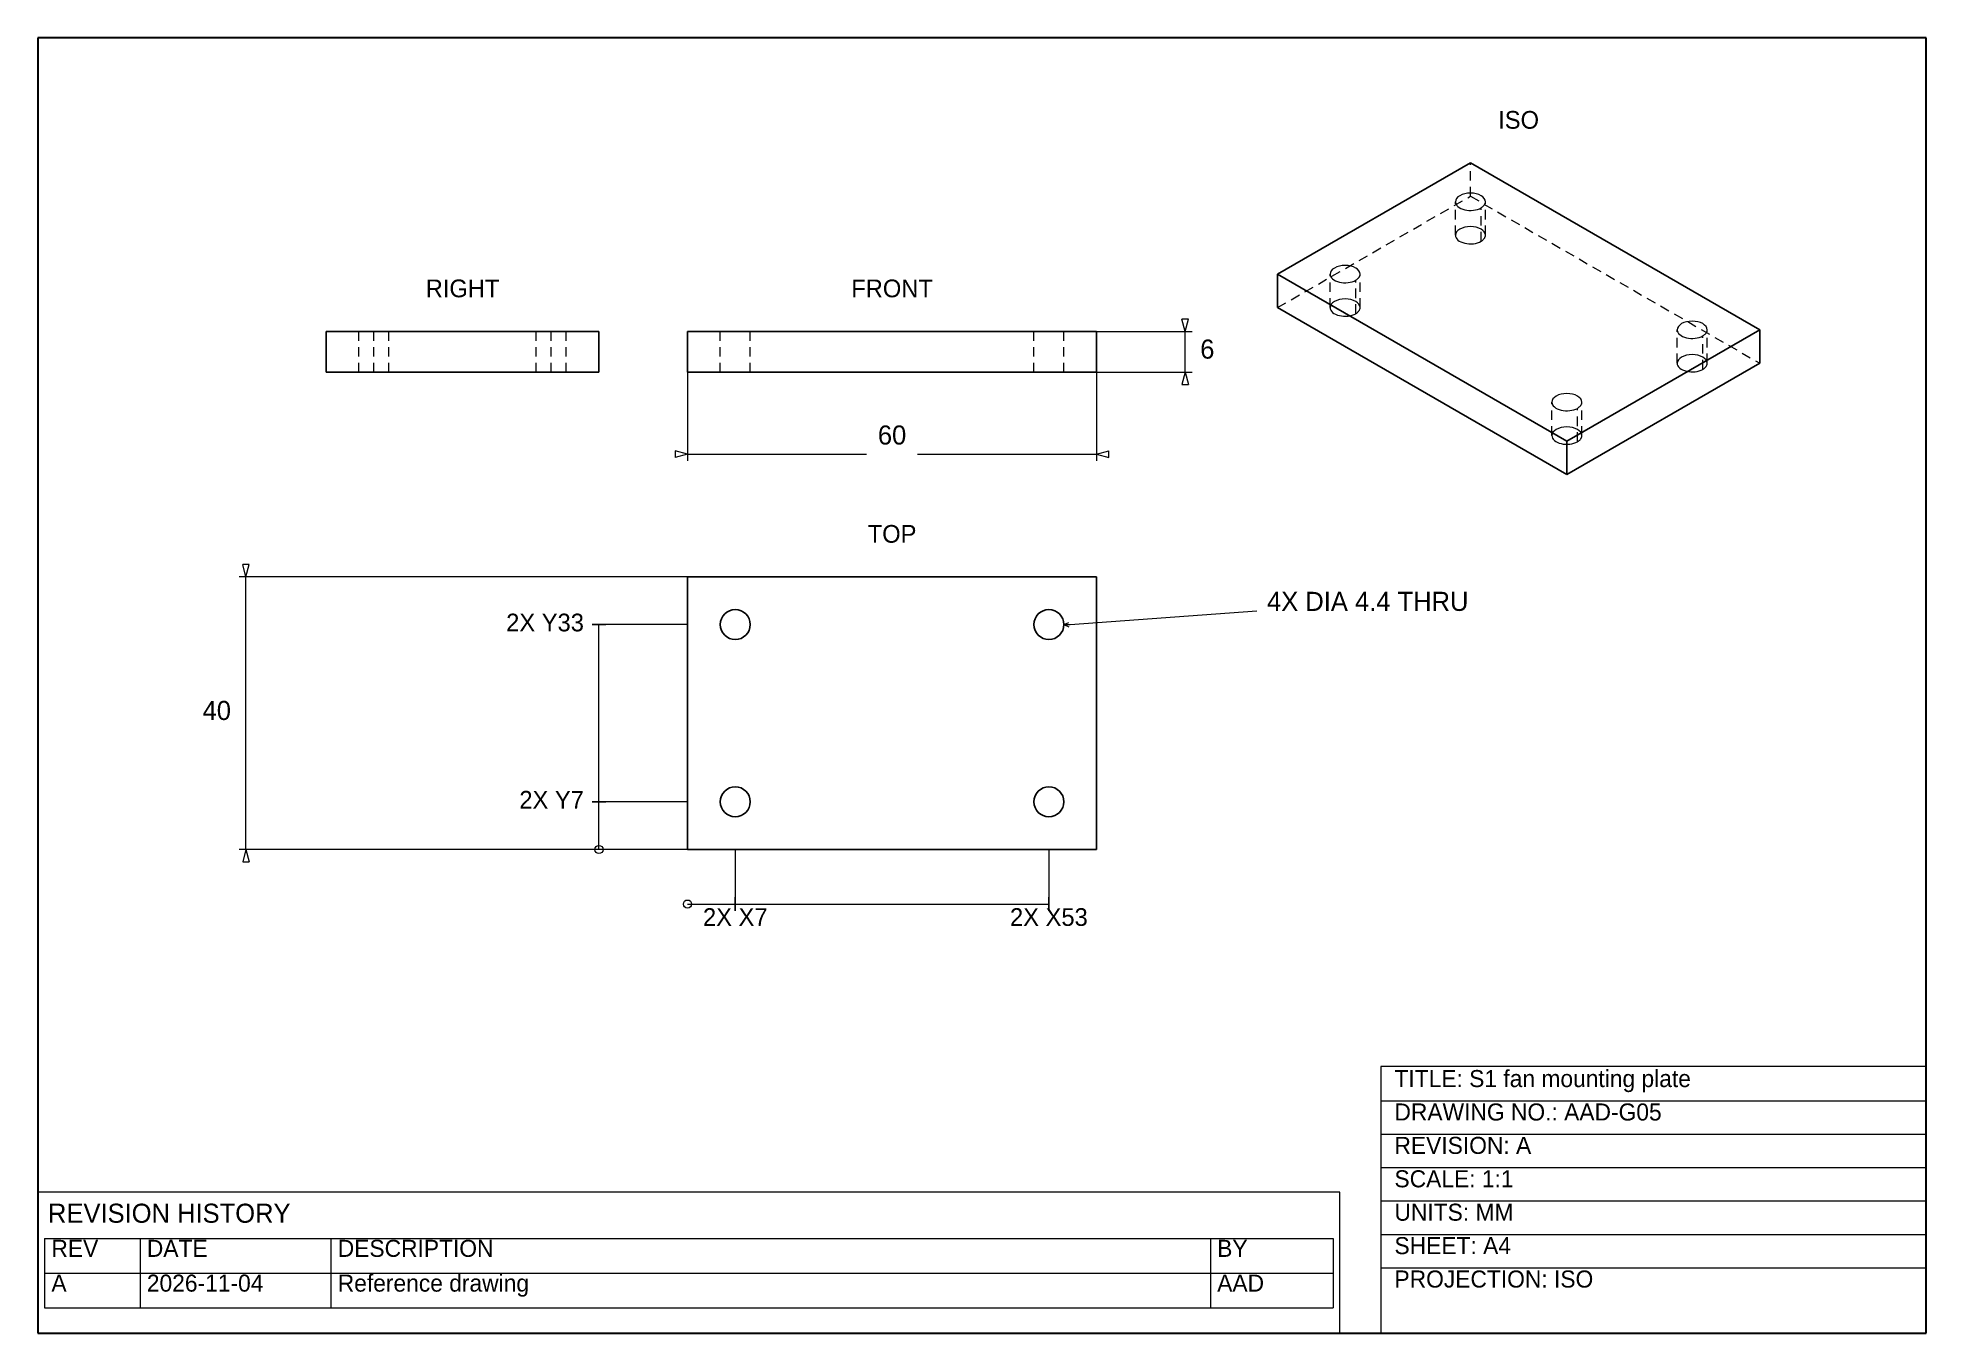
# Model space of a CAD drawing. Header units: millimetres. Extents: x 10 to 287, y 10 to 200.
import ezdxf
from ezdxf.enums import TextEntityAlignment as Align

# ---------------------------------------------------------------- set-up
doc = ezdxf.new("R2010")
doc.units = ezdxf.units.MM
doc.linetypes.add('HIDDEN', pattern=[2.3, 1.4, -0.9])
for name, color, linetype, lineweight in [('ANNOTATION', 7, 'Continuous', 18), ('BORDER', 7, 'Continuous', 18), ('DIMENSIONS', 7, 'Continuous', 18), ('HIDDEN', 8, 'Continuous', 18), ('SCHEDULE', 7, 'Continuous', 18), ('TITLE', 7, 'Continuous', 18), ('VISIBLE', 7, 'Continuous', 18)]:
    doc.layers.add(name, color=color, linetype=linetype, lineweight=lineweight)

msp = doc.modelspace()

# ---------------------------------------------------------------- linework, layer by layer
at = {"layer": 'BORDER', "lineweight": 30}
for p, q in [((287, 200), (10, 200)), ((10, 200), (10, 10)), ((287, 10), (287, 200)), ((10, 10), (287, 10))]:
    msp.add_line(p, q, dxfattribs=at)
at = {"layer": 'DIMENSIONS', "lineweight": 18}
for p, q in [((178.31, 156.94), (177.83, 158.74)), ((178.31, 156.94), (178.79, 158.74)), ((178.31, 150.94), (178.31, 156.94)), ((178.31, 150.94), (177.83, 149.14)), ((178.31, 150.94), (178.79, 149.14)), ((105.31, 138.94), (103.51, 139.42)), ((105.31, 138.94), (103.51, 138.46)), ((105.31, 138.94), (131.55, 138.94)), ((139.06, 138.94), (165.31, 138.94)), ((165.31, 138.94), (167.11, 139.42)), ((165.31, 138.94), (167.11, 138.46)), ((40.54, 120.94), (40.06, 122.74)), ((40.54, 120.94), (41.02, 122.74)), ((40.54, 80.94), (40.54, 120.94)), ((91.31, 113.94), (93.31, 113.94)), ((92.31, 80.94), (92.31, 113.94)), ((91.31, 87.94), (93.31, 87.94)), ((40.54, 80.94), (40.06, 79.14)), ((40.54, 80.94), (41.02, 79.14)), ((105.31, 72.94), (158.31, 72.94)), ((112.31, 71.94), (112.31, 73.94)), ((158.31, 71.94), (158.31, 73.94))]:
    msp.add_line(p, q, dxfattribs=at)
at = {"layer": 'DIMENSIONS', "lineweight": 13}
for p, q in [((178.79, 158.74), (177.83, 158.74)), ((165.31, 156.94), (179.31, 156.94)), ((105.31, 150.94), (105.31, 137.94)), ((165.31, 150.94), (165.31, 137.94)), ((165.31, 150.94), (179.31, 150.94)), ((177.83, 149.14), (178.79, 149.14)), ((103.51, 139.42), (103.51, 138.46)), ((167.11, 138.46), (167.11, 139.42)), ((41.02, 122.74), (40.06, 122.74)), ((105.31, 120.94), (39.54, 120.94)), ((105.31, 113.94), (91.31, 113.94)), ((160.51, 113.94), (161.23, 114.26)), ((160.51, 113.94), (161.42, 113.94)), ((160.51, 113.94), (161.23, 113.62)), ((161.42, 113.94), (188.81, 115.94)), ((105.31, 87.94), (91.31, 87.94)), ((105.31, 80.94), (39.54, 80.94)), ((112.31, 80.94), (112.31, 71.94)), ((158.31, 80.94), (158.31, 71.94)), ((40.06, 79.14), (41.02, 79.14))]:
    msp.add_line(p, q, dxfattribs=at)
at = {"layer": 'DIMENSIONS', "lineweight": 18}
for centre in [(92.31, 80.94), (105.31, 72.94)]:
    msp.add_circle(centre, 0.6, dxfattribs=at)
at = {"layer": 'HIDDEN', "linetype": 'HIDDEN', "lineweight": 18}
for p, q in [((220.14, 176.76), (220.14, 181.66)), ((191.86, 160.43), (220.14, 176.76)), ((217.94, 171.05), (217.94, 175.95)), ((220.14, 176.76), (262.57, 152.27)), ((221.7, 170.15), (221.7, 175.05)), ((222.34, 171.05), (222.34, 175.95)), ((199.56, 160.43), (199.56, 165.33)), ((203.31, 159.53), (203.31, 164.43)), ((203.96, 160.43), (203.96, 165.33)), ((57.11, 150.94), (57.11, 156.94)), ((57.11, 156.94), (59.31, 156.94)), ((61.51, 156.94), (57.11, 156.94)), ((59.31, 150.94), (59.31, 156.94)), ((59.31, 156.94), (61.51, 156.94)), ((61.51, 150.94), (61.51, 156.94)), ((83.11, 150.94), (83.11, 156.94)), ((83.11, 156.94), (85.31, 156.94)), ((87.51, 156.94), (83.11, 156.94)), ((85.31, 150.94), (85.31, 156.94)), ((85.31, 156.94), (87.51, 156.94)), ((87.51, 150.94), (87.51, 156.94)), ((110.11, 150.94), (110.11, 156.94)), ((114.51, 156.94), (110.11, 156.94)), ((114.51, 150.94), (114.51, 156.94)), ((156.11, 150.94), (156.11, 156.94)), ((160.51, 156.94), (156.11, 156.94)), ((160.51, 150.94), (160.51, 156.94)), ((250.47, 152.27), (250.47, 157.17)), ((254.23, 151.37), (254.23, 156.27)), ((254.87, 152.27), (254.87, 157.17)), ((57.11, 150.94), (59.31, 150.94)), ((61.51, 150.94), (57.11, 150.94)), ((59.31, 150.94), (61.51, 150.94)), ((83.11, 150.94), (85.31, 150.94)), ((87.51, 150.94), (83.11, 150.94)), ((85.31, 150.94), (87.51, 150.94)), ((114.51, 150.94), (110.11, 150.94)), ((160.51, 150.94), (156.11, 150.94)), ((232.09, 141.65), (232.09, 146.55)), ((235.84, 140.76), (235.84, 145.65)), ((236.49, 141.65), (236.49, 146.55))]:
    msp.add_line(p, q, dxfattribs=at)
at = {"layer": 'HIDDEN', "linetype": 'HIDDEN', "lineweight": 15}
for points in [[(222.34, 171.05), (222.3, 171.3), (222.18, 171.53), (221.97, 171.75), (221.7, 171.95), (221.37, 172.1), (220.99, 172.22), (220.57, 172.29), (220.14, 172.32), (219.71, 172.29), (219.3, 172.22), (218.92, 172.1), (218.59, 171.95), (218.31, 171.75), (218.11, 171.53), (217.99, 171.3), (217.94, 171.05)], [(217.94, 171.05), (217.97, 170.86), (218.04, 170.68), (218.15, 170.5), (218.31, 170.34), (218.51, 170.19), (218.75, 170.07), (219.01, 169.96), (219.3, 169.87), (219.61, 169.82), (219.93, 169.78), (220.25, 169.78), (220.57, 169.8), (220.88, 169.85), (221.18, 169.93), (221.45, 170.03), (221.7, 170.15)], [(221.7, 170.15), (221.77, 170.19), (221.84, 170.24), (221.91, 170.29), (221.97, 170.34), (222.03, 170.39), (222.08, 170.45), (222.13, 170.5), (222.18, 170.56), (222.21, 170.62), (222.25, 170.68), (222.28, 170.74), (222.3, 170.8), (222.32, 170.86), (222.33, 170.92), (222.34, 170.99), (222.34, 171.05)], [(203.96, 160.43), (203.92, 160.68), (203.79, 160.92), (203.59, 161.14), (203.31, 161.33), (202.98, 161.49), (202.6, 161.61), (202.19, 161.68), (201.76, 161.7), (201.33, 161.68), (200.92, 161.61), (200.54, 161.49), (200.2, 161.33), (199.93, 161.14), (199.73, 160.92), (199.6, 160.68), (199.56, 160.43)], [(199.56, 160.43), (199.58, 160.25), (199.65, 160.06), (199.77, 159.89), (199.93, 159.73), (200.13, 159.58), (200.36, 159.45), (200.63, 159.34), (200.92, 159.26), (201.22, 159.2), (201.54, 159.17), (201.87, 159.16), (202.19, 159.19), (202.5, 159.24), (202.8, 159.31), (203.07, 159.41), (203.31, 159.53)], [(203.31, 159.53), (203.39, 159.58), (203.46, 159.63), (203.53, 159.68), (203.59, 159.73), (203.65, 159.78), (203.7, 159.83), (203.75, 159.89), (203.79, 159.95), (203.83, 160.01), (203.86, 160.06), (203.89, 160.12), (203.92, 160.19), (203.93, 160.25), (203.95, 160.31), (203.96, 160.37), (203.96, 160.43)], [(254.87, 152.27), (254.83, 152.52), (254.7, 152.75), (254.5, 152.97), (254.23, 153.17), (253.89, 153.32), (253.51, 153.44), (253.1, 153.51), (252.67, 153.54), (252.24, 153.51), (251.83, 153.44), (251.45, 153.32), (251.11, 153.17), (250.84, 152.97), (250.64, 152.75), (250.51, 152.52), (250.47, 152.27)], [(250.47, 152.27), (250.49, 152.08), (250.57, 151.9), (250.68, 151.72), (250.84, 151.56), (251.04, 151.42), (251.27, 151.29), (251.54, 151.18), (251.83, 151.09), (252.14, 151.04), (252.45, 151), (252.78, 151), (253.1, 151.02), (253.41, 151.07), (253.71, 151.15), (253.98, 151.25), (254.23, 151.37)], [(254.23, 151.37), (254.3, 151.42), (254.37, 151.46), (254.44, 151.51), (254.5, 151.56), (254.56, 151.62), (254.61, 151.67), (254.66, 151.72), (254.7, 151.78), (254.74, 151.84), (254.78, 151.9), (254.8, 151.96), (254.83, 152.02), (254.85, 152.08), (254.86, 152.14), (254.87, 152.21), (254.87, 152.27)], [(236.49, 141.65), (236.44, 141.9), (236.32, 142.14), (236.11, 142.36), (235.84, 142.55), (235.51, 142.71), (235.13, 142.83), (234.71, 142.9), (234.29, 142.92), (233.86, 142.9), (233.44, 142.83), (233.06, 142.71), (232.73, 142.55), (232.46, 142.36), (232.25, 142.14), (232.13, 141.9), (232.09, 141.65)], [(232.09, 141.65), (232.11, 141.47), (232.18, 141.28), (232.3, 141.11), (232.46, 140.95), (232.66, 140.8), (232.89, 140.67), (233.15, 140.56), (233.44, 140.48), (233.75, 140.42), (234.07, 140.39), (234.39, 140.38), (234.71, 140.41), (235.03, 140.46), (235.32, 140.53), (235.6, 140.63), (235.84, 140.76)], [(235.84, 140.76), (235.92, 140.8), (235.99, 140.85), (236.05, 140.9), (236.11, 140.95), (236.17, 141), (236.23, 141.05), (236.27, 141.11), (236.32, 141.17), (236.36, 141.23), (236.39, 141.28), (236.42, 141.34), (236.44, 141.41), (236.46, 141.47), (236.48, 141.53), (236.48, 141.59), (236.49, 141.65)]]:
    msp.add_lwpolyline(points, dxfattribs=at)
at = {"layer": 'SCHEDULE', "lineweight": 18}
for p, q in [((201, 30.7), (10, 30.7)), ((10, 30.7), (10, 10)), ((201, 10), (201, 30.7)), ((10, 10), (201, 10))]:
    msp.add_line(p, q, dxfattribs=at)
at = {"layer": 'SCHEDULE', "lineweight": 13}
for p, q in [((11, 23.9), (200, 23.9)), ((11, 23.9), (11, 13.7)), ((25, 23.9), (25, 13.7)), ((53, 23.9), (53, 13.7)), ((182, 23.9), (182, 13.7)), ((200, 23.9), (200, 13.7)), ((11, 18.8), (200, 18.8)), ((11, 13.7), (200, 13.7))]:
    msp.add_line(p, q, dxfattribs=at)
at = {"layer": 'TITLE', "lineweight": 18}
for p, q in [((287, 49.1), (207, 49.1)), ((207, 49.1), (207, 10)), ((287, 10), (287, 49.1)), ((207, 10), (287, 10))]:
    msp.add_line(p, q, dxfattribs=at)
at = {"layer": 'TITLE', "lineweight": 13}
for p, q in [((207, 44.1), (287, 44.1)), ((207, 39.2), (287, 39.2)), ((207, 34.3), (287, 34.3)), ((207, 29.4), (287, 29.4)), ((207, 24.5), (287, 24.5)), ((207, 19.6), (287, 19.6))]:
    msp.add_line(p, q, dxfattribs=at)
at = {"layer": 'VISIBLE', "lineweight": 25}
for p, q in [((191.86, 165.33), (220.14, 181.66)), ((220.14, 181.66), (262.57, 157.17)), ((191.86, 160.43), (191.86, 165.33)), ((191.86, 165.33), (234.29, 140.84)), ((191.86, 160.43), (234.29, 135.94)), ((52.31, 150.94), (52.31, 156.94)), ((52.31, 156.94), (92.31, 156.94)), ((92.31, 150.94), (92.31, 156.94)), ((105.31, 150.94), (105.31, 156.94)), ((105.31, 156.94), (165.31, 156.94)), ((165.31, 150.94), (165.31, 156.94)), ((234.29, 140.84), (262.57, 157.17)), ((262.57, 152.27), (262.57, 157.17)), ((52.31, 150.94), (92.31, 150.94)), ((105.31, 150.94), (165.31, 150.94)), ((234.29, 135.94), (262.57, 152.27)), ((234.29, 135.94), (234.29, 140.84)), ((105.31, 80.94), (105.31, 120.94)), ((105.31, 120.94), (165.31, 120.94)), ((165.31, 80.94), (165.31, 120.94)), ((105.31, 80.94), (165.31, 80.94))]:
    msp.add_line(p, q, dxfattribs=at)
at = {"layer": 'VISIBLE', "lineweight": 18}
for points in [[(222.34, 175.95), (222.3, 176.19), (222.18, 176.43), (221.97, 176.65), (221.7, 176.84), (221.37, 177), (220.99, 177.12), (220.57, 177.19), (220.14, 177.22), (219.71, 177.19), (219.3, 177.12), (218.92, 177), (218.59, 176.84), (218.31, 176.65), (218.11, 176.43), (217.99, 176.19), (217.94, 175.95)], [(217.94, 175.95), (217.97, 175.76), (218.04, 175.58), (218.15, 175.4), (218.31, 175.24), (218.51, 175.09), (218.75, 174.96), (219.01, 174.86), (219.3, 174.77), (219.61, 174.71), (219.93, 174.68), (220.25, 174.68), (220.57, 174.7), (220.88, 174.75), (221.18, 174.83), (221.45, 174.93), (221.7, 175.05)], [(221.7, 175.05), (221.77, 175.09), (221.84, 175.14), (221.91, 175.19), (221.97, 175.24), (222.03, 175.29), (222.08, 175.35), (222.13, 175.4), (222.18, 175.46), (222.21, 175.52), (222.25, 175.58), (222.28, 175.64), (222.3, 175.7), (222.32, 175.76), (222.33, 175.82), (222.34, 175.88), (222.34, 175.95)], [(203.96, 165.33), (203.92, 165.58), (203.79, 165.82), (203.59, 166.04), (203.31, 166.23), (202.98, 166.39), (202.6, 166.51), (202.19, 166.58), (201.76, 166.6), (201.33, 166.58), (200.92, 166.51), (200.54, 166.39), (200.2, 166.23), (199.93, 166.04), (199.73, 165.82), (199.6, 165.58), (199.56, 165.33)], [(199.56, 165.33), (199.58, 165.15), (199.65, 164.96), (199.77, 164.79), (199.93, 164.63), (200.13, 164.48), (200.36, 164.35), (200.63, 164.24), (200.92, 164.16), (201.22, 164.1), (201.54, 164.07), (201.87, 164.06), (202.19, 164.09), (202.5, 164.14), (202.8, 164.21), (203.07, 164.31), (203.31, 164.43)], [(203.31, 164.43), (203.39, 164.48), (203.46, 164.53), (203.53, 164.58), (203.59, 164.63), (203.65, 164.68), (203.7, 164.73), (203.75, 164.79), (203.79, 164.85), (203.83, 164.9), (203.86, 164.96), (203.89, 165.02), (203.92, 165.08), (203.93, 165.15), (203.95, 165.21), (203.96, 165.27), (203.96, 165.33)], [(254.87, 157.17), (254.83, 157.41), (254.7, 157.65), (254.5, 157.87), (254.23, 158.07), (253.89, 158.22), (253.51, 158.34), (253.1, 158.41), (252.67, 158.44), (252.24, 158.41), (251.83, 158.34), (251.45, 158.22), (251.11, 158.07), (250.84, 157.87), (250.64, 157.65), (250.51, 157.41), (250.47, 157.17)], [(250.47, 157.17), (250.49, 156.98), (250.57, 156.8), (250.68, 156.62), (250.84, 156.46), (251.04, 156.31), (251.27, 156.19), (251.54, 156.08), (251.83, 155.99), (252.14, 155.93), (252.45, 155.9), (252.78, 155.9), (253.1, 155.92), (253.41, 155.97), (253.71, 156.05), (253.98, 156.15), (254.23, 156.27)], [(254.23, 156.27), (254.3, 156.31), (254.37, 156.36), (254.44, 156.41), (254.5, 156.46), (254.56, 156.51), (254.61, 156.57), (254.66, 156.62), (254.7, 156.68), (254.74, 156.74), (254.78, 156.8), (254.8, 156.86), (254.83, 156.92), (254.85, 156.98), (254.86, 157.04), (254.87, 157.1), (254.87, 157.17)], [(236.49, 146.55), (236.44, 146.8), (236.32, 147.04), (236.11, 147.26), (235.84, 147.45), (235.51, 147.61), (235.13, 147.73), (234.71, 147.8), (234.29, 147.82), (233.86, 147.8), (233.44, 147.73), (233.06, 147.61), (232.73, 147.45), (232.46, 147.26), (232.25, 147.04), (232.13, 146.8), (232.09, 146.55)], [(232.09, 146.55), (232.11, 146.37), (232.18, 146.18), (232.3, 146.01), (232.46, 145.85), (232.66, 145.7), (232.89, 145.57), (233.15, 145.46), (233.44, 145.38), (233.75, 145.32), (234.07, 145.29), (234.39, 145.28), (234.71, 145.31), (235.03, 145.36), (235.32, 145.43), (235.6, 145.53), (235.84, 145.65)], [(235.84, 145.65), (235.92, 145.7), (235.99, 145.75), (236.05, 145.8), (236.11, 145.85), (236.17, 145.9), (236.23, 145.95), (236.27, 146.01), (236.32, 146.07), (236.36, 146.12), (236.39, 146.18), (236.42, 146.24), (236.44, 146.3), (236.46, 146.37), (236.48, 146.43), (236.48, 146.49), (236.49, 146.55)]]:
    msp.add_lwpolyline(points, dxfattribs=at)
at = {"layer": 'VISIBLE', "lineweight": 25}
for centre in [(112.31, 113.94), (158.31, 113.94), (112.31, 87.94), (158.31, 87.94)]:
    msp.add_circle(centre, 2.2, dxfattribs=at)

# ---------------------------------------------------------------- texts
at = {"layer": 'ANNOTATION', "lineweight": 18}
for s, p in [('ISO', (227.21, 186.66)), ('RIGHT', (72.31, 161.94)), ('FRONT', (135.31, 161.94)), ('TOP', (135.31, 125.94))]:
    msp.add_text(s, height=2.6, dxfattribs=at).set_placement(p, align=Align.CENTER)
at = {"layer": 'DIMENSIONS', "lineweight": 18}
for s, p in [('6', (180.51, 152.94)), ('4X DIA 4.4 THRU', (190.31, 115.94))]:
    msp.add_text(s, height=2.8, dxfattribs=at).set_placement(p)
for s, height, p in [('60', 2.8, (135.31, 140.34)), ('2X X7', 2.6, (112.31, 69.74)), ('2X X53', 2.6, (158.31, 69.74))]:
    msp.add_text(s, height=height, dxfattribs=at).set_placement(p, align=Align.CENTER)
for s, height, p in [('2X Y33', 2.6, (90.11, 112.94)), ('40', 2.8, (38.34, 99.94)), ('2X Y7', 2.6, (90.11, 86.94))]:
    msp.add_text(s, height=height, dxfattribs=at).set_placement(p, align=Align.RIGHT)
at = {"layer": 'SCHEDULE', "lineweight": 18}
for s, height, p in [('REVISION HISTORY', 2.8, (11.5, 26.2)), ('REV', 2.5, (12, 21.2)), ('DATE', 2.5, (26, 21.2)), ('DESCRIPTION', 2.5, (54, 21.2)), ('BY', 2.5, (183, 21.2)), ('A', 2.5, (12, 16.1)), ('2026-11-04', 2.5, (26, 16.1)), ('Reference drawing', 2.5, (54, 16.1)), ('AAD', 2.5, (183, 16.1))]:
    msp.add_text(s, height=height, dxfattribs=at).set_placement(p)
at = {"layer": 'TITLE', "lineweight": 18}
for s, p in [('TITLE: S1 fan mounting plate', (209, 46.1)), ('DRAWING NO.: AAD-G05', (209, 41.2)), ('REVISION: A', (209, 36.3)), ('SCALE: 1:1', (209, 31.4)), ('UNITS: MM', (209, 26.5)), ('SHEET: A4', (209, 21.6)), ('PROJECTION: ISO', (209, 16.7))]:
    msp.add_text(s, height=2.5, dxfattribs=at).set_placement(p)

doc.saveas('drawing.dxf')
